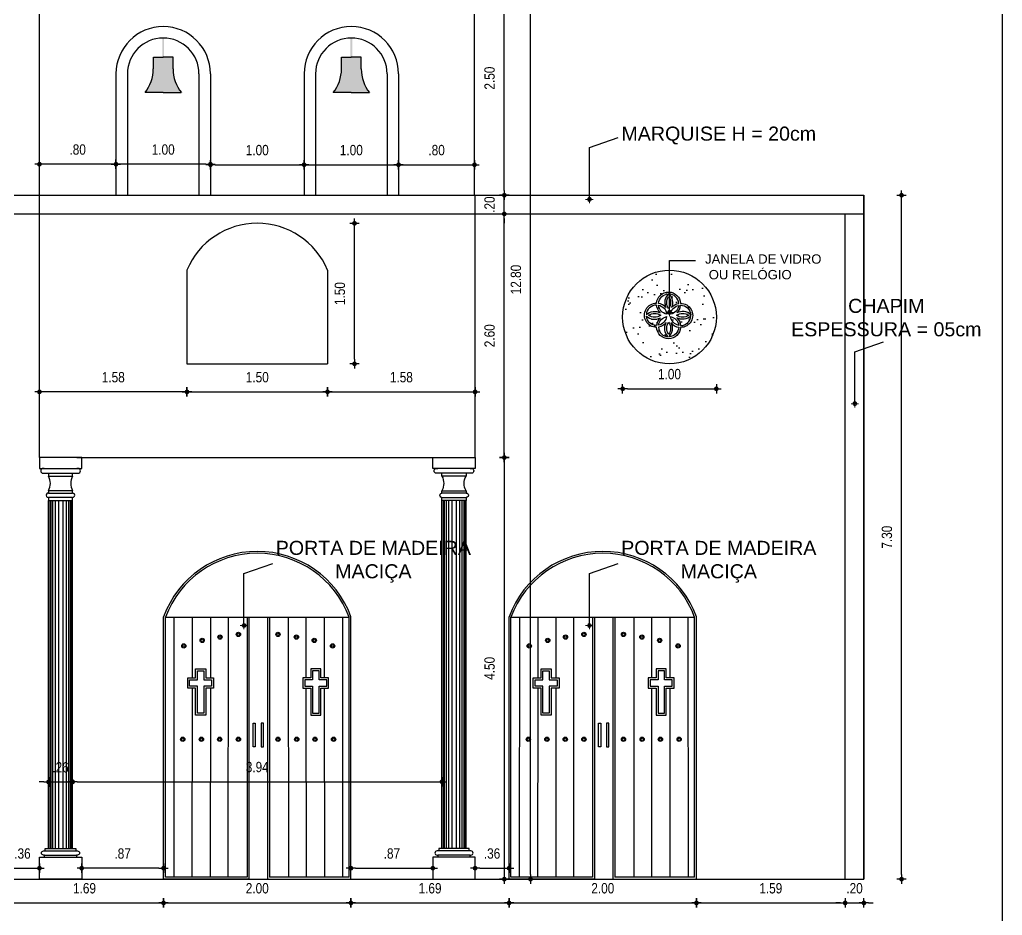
# Model space of a CAD drawing. Header units: millimetres. Extents: x 2739 to 2884, y 2105 to 2167.
# Drawn here: x 2873.49 to 2883.98, y 2152.35 to 2161.91 of the extents above; entities that cross this region are included whole.
import ezdxf

# ---------------------------------------------------------------- set-up
doc = ezdxf.new("R2010")
doc.units = ezdxf.units.MM
for name, color, linetype in [('A-PEN-08', 8, 'Continuous'), ('A-PEN-W', 7, 'Continuous'), ('COTA', 2, 'Continuous'), ('E-Pen-B', 5, 'Continuous'), ('paredes', 4, 'Continuous'), ('PORTAS', 2, 'Continuous'), ('puertas y ventanas', 2, 'Continuous'), ('varios', 1, 'Continuous')]:
    doc.layers.add(name, color=color, linetype=linetype)
doc.layers.add('COTAS', color=53, linetype='Continuous', lineweight=9)
doc.styles.add('CARIMBO_DADOS', font='arial.ttf', dxfattribs={"height": 0.1})
doc.styles.add('F2', font='ARIALN.TTF')
doc.styles.get("Standard").update_dxf_attribs({"font": 'arial.ttf'})
doc.dimstyles.new('ARQUITETURA', dxfattribs={"dimtxt": 0.11, "dimasz": 0.05, "dimexe": 0.1, "dimexo": 0, "dimgap": 0.1, "dimtad": 1, "dimzin": 5, "dimdsep": 46, "dimtxsty": 'F2', "dimblk": 'COTA', "dimcen": 0, "dimse1": 1, "dimse2": 1, "dimadec": 0, "dimazin": 0, "dimtfac": 2, "dimtix": 1, "dimtmove": 2, "dimatfit": 3, "dimldrblk": 'COTA', "dimfxl": 1, "dimtolj": 1, "dimtzin": 5, "dimarcsym": 0})
doc.dimstyles.get("Standard").update_dxf_attribs({"dimtxt": 0.18, "dimasz": 0.18, "dimexe": 0.18, "dimexo": 0.0625, "dimgap": 0.09, "dimtad": 0, "dimtih": 1, "dimtoh": 1, "dimdec": 4, "dimzin": 0, "dimdsep": 46, "dimtxsty": 'Standard', "dimcen": 0.09, "dimadec": 0, "dimazin": 0, "dimtfac": 1, "dimtdec": 4, "dimtofl": 0, "dimtmove": 0, "dimatfit": 3, "dimfxl": 1, "dimtolj": 1, "dimtzin": 0, "dimarcsym": 0})

# ---------------------------------------------------------------- blocks, each defined once
blk = doc.blocks.new('CIRCULOS')
at = {"layer": 'COTAS'}
for p, q in [((-4, 0), (4, 0)), ((0, 4), (0, -4))]:
    blk.add_line(p, q, dxfattribs=at)
for radius in [2, 1]:
    blk.add_circle((0, 0), radius, dxfattribs=at)
blk = doc.blocks.new('COTA')
at = {"layer": 'COTA'}
for p, q in [((-1, 0), (1, 0)), ((0, 1), (0, -1))]:
    blk.add_line(p, q, dxfattribs=at)
at = {"layer": 'COTA', "const_width": 0.5}
blk.add_lwpolyline([(-0.25, 0, 1), (0.25, 0, 1)], format="xyb", close=True, dxfattribs=at)
blk = doc.blocks.new('*D254')
at = {"layer": 'COTAS', "color": 0, "lineweight": -2}
blk.add_line((2873.392, 2152.485), (2874.979, 2152.485), dxfattribs=at)
at = {"layer": 'Defpoints', "color": 0}
for p in [(2873.342, 2152.94), (2875.029, 2152.739), (2875.029, 2152.485)]:
    blk.add_point(p, dxfattribs=at)
at = {"layer": 'COTAS', "color": 0, "lineweight": -2, "xscale": 0.05, "yscale": 0.05, "zscale": 0.05, "rotation": 180}
blk.add_blockref('COTA', (2873.342, 2152.485), dxfattribs=at)
at = {"layer": 'COTAS', "color": 0, "lineweight": -2, "xscale": 0.05, "yscale": 0.05, "zscale": 0.05}
blk.add_blockref('COTA', (2875.029, 2152.485), dxfattribs=at)
at = {"layer": 'COTAS', "color": 0, "insert": (2874.185, 2152.641), "char_height": 0.11, "attachment_point": 5, "style": 'F2'}
blk.add_mtext('\\A1;1.69', dxfattribs=at)
blk = doc.blocks.new('*D255')
at = {"layer": 'COTAS', "color": 0, "lineweight": -2}
blk.add_line((2875.079, 2152.485), (2876.979, 2152.485), dxfattribs=at)
at = {"layer": 'Defpoints', "color": 0}
for p in [(2875.029, 2152.739), (2877.029, 2152.739), (2877.029, 2152.485)]:
    blk.add_point(p, dxfattribs=at)
at = {"layer": 'COTAS', "color": 0, "lineweight": -2, "xscale": 0.05, "yscale": 0.05, "zscale": 0.05, "rotation": 180}
blk.add_blockref('COTA', (2875.029, 2152.485), dxfattribs=at)
at = {"layer": 'COTAS', "color": 0, "lineweight": -2, "xscale": 0.05, "yscale": 0.05, "zscale": 0.05}
blk.add_blockref('COTA', (2877.029, 2152.485), dxfattribs=at)
at = {"layer": 'COTAS', "color": 0, "insert": (2876.029, 2152.641), "char_height": 0.11, "attachment_point": 5, "style": 'F2'}
blk.add_mtext('\\A1;2.00', dxfattribs=at)
blk = doc.blocks.new('*D256')
at = {"layer": 'COTAS', "color": 0, "lineweight": -2}
blk.add_line((2877.079, 2152.485), (2878.667, 2152.485), dxfattribs=at)
at = {"layer": 'Defpoints', "color": 0}
for p in [(2877.029, 2152.739), (2878.717, 2152.739), (2878.717, 2152.485)]:
    blk.add_point(p, dxfattribs=at)
at = {"layer": 'COTAS', "color": 0, "lineweight": -2, "xscale": 0.05, "yscale": 0.05, "zscale": 0.05, "rotation": 180}
blk.add_blockref('COTA', (2877.029, 2152.485), dxfattribs=at)
at = {"layer": 'COTAS', "color": 0, "lineweight": -2, "xscale": 0.05, "yscale": 0.05, "zscale": 0.05}
blk.add_blockref('COTA', (2878.717, 2152.485), dxfattribs=at)
at = {"layer": 'COTAS', "color": 0, "insert": (2877.873, 2152.641), "char_height": 0.11, "attachment_point": 5, "style": 'F2'}
blk.add_mtext('\\A1;1.69', dxfattribs=at)
blk = doc.blocks.new('*D257')
at = {"layer": 'COTAS', "color": 0, "lineweight": -2}
blk.add_line((2878.767, 2152.485), (2880.667, 2152.485), dxfattribs=at)
at = {"layer": 'Defpoints', "color": 0}
for p in [(2878.717, 2152.739), (2880.717, 2152.739), (2880.717, 2152.485)]:
    blk.add_point(p, dxfattribs=at)
at = {"layer": 'COTAS', "color": 0, "lineweight": -2, "xscale": 0.05, "yscale": 0.05, "zscale": 0.05, "rotation": 180}
blk.add_blockref('COTA', (2878.717, 2152.485), dxfattribs=at)
at = {"layer": 'COTAS', "color": 0, "lineweight": -2, "xscale": 0.05, "yscale": 0.05, "zscale": 0.05}
blk.add_blockref('COTA', (2880.717, 2152.485), dxfattribs=at)
at = {"layer": 'COTAS', "color": 0, "insert": (2879.717, 2152.641), "char_height": 0.11, "attachment_point": 5, "style": 'F2'}
blk.add_mtext('\\A1;2.00', dxfattribs=at)
blk = doc.blocks.new('*D258')
at = {"layer": 'COTAS', "color": 0, "lineweight": -2}
blk.add_line((2880.767, 2152.485), (2882.254, 2152.485), dxfattribs=at)
at = {"layer": 'Defpoints', "color": 0}
for p in [(2880.717, 2152.739), (2882.304, 2152.739), (2882.304, 2152.485)]:
    blk.add_point(p, dxfattribs=at)
at = {"layer": 'COTAS', "color": 0, "lineweight": -2, "xscale": 0.05, "yscale": 0.05, "zscale": 0.05, "rotation": 180}
blk.add_blockref('COTA', (2880.717, 2152.485), dxfattribs=at)
at = {"layer": 'COTAS', "color": 0, "lineweight": -2, "xscale": 0.05, "yscale": 0.05, "zscale": 0.05}
blk.add_blockref('COTA', (2882.304, 2152.485), dxfattribs=at)
at = {"layer": 'COTAS', "color": 0, "insert": (2881.51, 2152.641), "char_height": 0.11, "attachment_point": 5, "style": 'F2'}
blk.add_mtext('\\A1;1.59', dxfattribs=at)
blk = doc.blocks.new('*D259')
at = {"layer": 'COTAS', "color": 0, "lineweight": -2}
for p, q in [((2882.254, 2152.485), (2882.204, 2152.485)), ((2882.304, 2152.485), (2882.504, 2152.485)), ((2882.554, 2152.485), (2882.604, 2152.485))]:
    blk.add_line(p, q, dxfattribs=at)
at = {"layer": 'Defpoints', "color": 0}
for p in [(2882.304, 2152.739), (2882.504, 2152.739), (2882.504, 2152.485)]:
    blk.add_point(p, dxfattribs=at)
at = {"layer": 'COTAS', "color": 0, "lineweight": -2, "xscale": 0.05, "yscale": 0.05, "zscale": 0.05}
blk.add_blockref('COTA', (2882.304, 2152.485), dxfattribs=at)
at = {"layer": 'COTAS', "color": 0, "lineweight": -2, "xscale": 0.05, "yscale": 0.05, "zscale": 0.05, "rotation": 180}
blk.add_blockref('COTA', (2882.504, 2152.485), dxfattribs=at)
at = {"layer": 'COTAS', "color": 0, "insert": (2882.404, 2152.641), "char_height": 0.11, "attachment_point": 5, "style": 'F2'}
blk.add_mtext('\\A1;.20', dxfattribs=at)
blk = doc.blocks.new('*D260')
at = {"layer": 'COTAS', "color": 0, "lineweight": -2}
blk.add_line((2879.979, 2157.973), (2880.879, 2157.973), dxfattribs=at)
at = {"layer": 'Defpoints', "color": 0}
for p in [(2879.929, 2158.739), (2880.929, 2158.739), (2880.929, 2157.973)]:
    blk.add_point(p, dxfattribs=at)
at = {"layer": 'COTAS', "color": 0, "lineweight": -2, "xscale": 0.05, "yscale": 0.05, "zscale": 0.05, "rotation": 180}
blk.add_blockref('COTA', (2879.929, 2157.973), dxfattribs=at)
at = {"layer": 'COTAS', "color": 0, "lineweight": -2, "xscale": 0.05, "yscale": 0.05, "zscale": 0.05}
blk.add_blockref('COTA', (2880.929, 2157.973), dxfattribs=at)
at = {"layer": 'COTAS', "color": 0, "insert": (2880.429, 2158.129), "char_height": 0.11, "attachment_point": 5, "style": 'F2'}
blk.add_mtext('\\A1;1.00', dxfattribs=at)
blk = doc.blocks.new('*D266')
at = {"layer": 'COTAS', "color": 0, "lineweight": -2}
blk.add_line((2874.108, 2153.779), (2877.95, 2153.779), dxfattribs=at)
at = {"layer": 'Defpoints', "color": 0}
for p in [(2878, 2153.779), (2874.058, 2153.495), (2878, 2153.495)]:
    blk.add_point(p, dxfattribs=at)
at = {"layer": 'COTAS', "color": 0, "lineweight": -2, "xscale": 0.05, "yscale": 0.05, "zscale": 0.05, "rotation": 180}
blk.add_blockref('COTA', (2874.058, 2153.779), dxfattribs=at)
at = {"layer": 'COTAS', "color": 0, "lineweight": -2, "xscale": 0.05, "yscale": 0.05, "zscale": 0.05}
blk.add_blockref('COTA', (2878, 2153.779), dxfattribs=at)
at = {"layer": 'COTAS', "color": 0, "insert": (2876.029, 2153.935), "char_height": 0.11, "attachment_point": 5, "style": 'F2'}
blk.add_mtext('\\A1;3.94', dxfattribs=at)
blk = doc.blocks.new('*D269')
at = {"layer": 'COTAS', "color": 0, "lineweight": -2}
for p, q in [((2873.751, 2153.776), (2873.701, 2153.776)), ((2873.801, 2153.776), (2874.058, 2153.776)), ((2874.108, 2153.776), (2874.158, 2153.776))]:
    blk.add_line(p, q, dxfattribs=at)
at = {"layer": 'Defpoints', "color": 0}
for p in [(2873.801, 2155.992), (2874.058, 2155.992), (2874.058, 2153.776)]:
    blk.add_point(p, dxfattribs=at)
at = {"layer": 'COTAS', "color": 0, "lineweight": -2, "xscale": 0.05, "yscale": 0.05, "zscale": 0.05}
blk.add_blockref('COTA', (2873.801, 2153.776), dxfattribs=at)
at = {"layer": 'COTAS', "color": 0, "lineweight": -2, "xscale": 0.05, "yscale": 0.05, "zscale": 0.05, "rotation": 180}
blk.add_blockref('COTA', (2874.058, 2153.776), dxfattribs=at)
at = {"layer": 'COTAS', "color": 0, "insert": (2873.929, 2153.932), "char_height": 0.11, "attachment_point": 5, "style": 'F2'}
blk.add_mtext('\\A1;.26', dxfattribs=at)
blk = doc.blocks.new('*D270')
at = {"layer": 'COTAS', "color": 0, "lineweight": -2}
blk.add_line((2873.392, 2152.856), (2873.654, 2152.856), dxfattribs=at)
at = {"layer": 'Defpoints', "color": 0}
for p in [(2873.342, 2152.867), (2873.704, 2152.867), (2873.704, 2152.856)]:
    blk.add_point(p, dxfattribs=at)
at = {"layer": 'COTAS', "color": 0, "lineweight": -2, "xscale": 0.05, "yscale": 0.05, "zscale": 0.05, "rotation": 180}
blk.add_blockref('COTA', (2873.342, 2152.856), dxfattribs=at)
at = {"layer": 'COTAS', "color": 0, "lineweight": -2, "xscale": 0.05, "yscale": 0.05, "zscale": 0.05}
blk.add_blockref('COTA', (2873.704, 2152.856), dxfattribs=at)
at = {"layer": 'COTAS', "color": 0, "insert": (2873.523, 2153.012), "char_height": 0.11, "attachment_point": 5, "style": 'F2'}
blk.add_mtext('\\A1;.36', dxfattribs=at)
blk = doc.blocks.new('*D271')
at = {"layer": 'COTAS', "color": 0, "lineweight": -2}
blk.add_line((2878.404, 2152.856), (2878.667, 2152.856), dxfattribs=at)
at = {"layer": 'Defpoints', "color": 0}
for p in [(2878.354, 2152.856), (2878.717, 2152.856), (2878.717, 2152.856)]:
    blk.add_point(p, dxfattribs=at)
at = {"layer": 'COTAS', "color": 0, "lineweight": -2, "xscale": 0.05, "yscale": 0.05, "zscale": 0.05, "rotation": 180}
blk.add_blockref('COTA', (2878.354, 2152.856), dxfattribs=at)
at = {"layer": 'COTAS', "color": 0, "lineweight": -2, "xscale": 0.05, "yscale": 0.05, "zscale": 0.05}
blk.add_blockref('COTA', (2878.717, 2152.856), dxfattribs=at)
at = {"layer": 'COTAS', "color": 0, "insert": (2878.535, 2153.012), "char_height": 0.11, "attachment_point": 5, "style": 'F2'}
blk.add_mtext('\\A1;.36', dxfattribs=at)
blk = doc.blocks.new('*D272')
at = {"layer": 'COTAS', "color": 0, "lineweight": -2}
blk.add_line((2877.079, 2152.856), (2877.853, 2152.856), dxfattribs=at)
at = {"layer": 'Defpoints', "color": 0}
for p in [(2877.029, 2152.934), (2877.903, 2152.934), (2877.903, 2152.856)]:
    blk.add_point(p, dxfattribs=at)
at = {"layer": 'COTAS', "color": 0, "lineweight": -2, "xscale": 0.05, "yscale": 0.05, "zscale": 0.05, "rotation": 180}
blk.add_blockref('COTA', (2877.029, 2152.856), dxfattribs=at)
at = {"layer": 'COTAS', "color": 0, "lineweight": -2, "xscale": 0.05, "yscale": 0.05, "zscale": 0.05}
blk.add_blockref('COTA', (2877.903, 2152.856), dxfattribs=at)
at = {"layer": 'COTAS', "color": 0, "insert": (2877.466, 2153.012), "char_height": 0.11, "attachment_point": 5, "style": 'F2'}
blk.add_mtext('\\A1;.87', dxfattribs=at)
blk = doc.blocks.new('*D273')
at = {"layer": 'COTAS', "color": 0, "lineweight": -2}
blk.add_line((2874.979, 2152.856), (2874.205, 2152.856), dxfattribs=at)
at = {"layer": 'Defpoints', "color": 0}
for p in [(2874.155, 2152.856), (2874.155, 2152.856), (2875.029, 2152.856)]:
    blk.add_point(p, dxfattribs=at)
at = {"layer": 'COTAS', "color": 0, "lineweight": -2, "xscale": 0.05, "yscale": 0.05, "zscale": 0.05, "rotation": 180}
blk.add_blockref('COTA', (2874.155, 2152.856), dxfattribs=at)
at = {"layer": 'COTAS', "color": 0, "lineweight": -2, "xscale": 0.05, "yscale": 0.05, "zscale": 0.05}
blk.add_blockref('COTA', (2875.029, 2152.856), dxfattribs=at)
at = {"layer": 'COTAS', "color": 0, "insert": (2874.592, 2153.012), "char_height": 0.11, "attachment_point": 5, "style": 'F2'}
blk.add_mtext('\\A1;.87', dxfattribs=at)
blk = doc.blocks.new('*D281')
at = {"layer": 'COTAS', "color": 0, "lineweight": -2}
blk.add_line((2875.579, 2160.364), (2876.479, 2160.364), dxfattribs=at)
at = {"layer": 'Defpoints', "color": 0}
for p in [(2876.529, 2160.364), (2875.529, 2160.039), (2876.529, 2160.039)]:
    blk.add_point(p, dxfattribs=at)
at = {"layer": 'COTAS', "color": 0, "lineweight": -2, "xscale": 0.05, "yscale": 0.05, "zscale": 0.05, "rotation": 180}
blk.add_blockref('COTA', (2875.529, 2160.364), dxfattribs=at)
at = {"layer": 'COTAS', "color": 0, "lineweight": -2, "xscale": 0.05, "yscale": 0.05, "zscale": 0.05}
blk.add_blockref('COTA', (2876.529, 2160.364), dxfattribs=at)
at = {"layer": 'COTAS', "color": 0, "insert": (2876.029, 2160.52), "char_height": 0.11, "attachment_point": 5, "style": 'F2'}
blk.add_mtext('\\A1;1.00', dxfattribs=at)
blk = doc.blocks.new('*D282')
at = {"layer": 'COTAS', "color": 0, "lineweight": -2}
blk.add_line((2876.579, 2160.364), (2877.487, 2160.364), dxfattribs=at)
at = {"layer": 'Defpoints', "color": 0}
for p in [(2876.529, 2160.364), (2877.537, 2160.364), (2877.537, 2160.364)]:
    blk.add_point(p, dxfattribs=at)
at = {"layer": 'COTAS', "color": 0, "lineweight": -2, "xscale": 0.05, "yscale": 0.05, "zscale": 0.05, "rotation": 180}
blk.add_blockref('COTA', (2876.529, 2160.364), dxfattribs=at)
at = {"layer": 'COTAS', "color": 0, "lineweight": -2, "xscale": 0.05, "yscale": 0.05, "zscale": 0.05}
blk.add_blockref('COTA', (2877.537, 2160.364), dxfattribs=at)
at = {"layer": 'COTAS', "color": 0, "insert": (2877.033, 2160.52), "char_height": 0.11, "attachment_point": 5, "style": 'F2'}
blk.add_mtext('\\A1;1.00', dxfattribs=at)
blk = doc.blocks.new('*D283')
at = {"layer": 'COTAS', "color": 0, "lineweight": -2}
blk.add_line((2875.479, 2160.37), (2874.571, 2160.37), dxfattribs=at)
at = {"layer": 'Defpoints', "color": 0}
for p in [(2874.521, 2160.37), (2874.521, 2160.364), (2875.529, 2160.364)]:
    blk.add_point(p, dxfattribs=at)
at = {"layer": 'COTAS', "color": 0, "lineweight": -2, "xscale": 0.05, "yscale": 0.05, "zscale": 0.05, "rotation": 180}
blk.add_blockref('COTA', (2874.521, 2160.37), dxfattribs=at)
at = {"layer": 'COTAS', "color": 0, "lineweight": -2, "xscale": 0.05, "yscale": 0.05, "zscale": 0.05}
blk.add_blockref('COTA', (2875.529, 2160.37), dxfattribs=at)
at = {"layer": 'COTAS', "color": 0, "insert": (2875.025, 2160.526), "char_height": 0.11, "attachment_point": 5, "style": 'F2'}
blk.add_mtext('\\A1;1.00', dxfattribs=at)
blk = doc.blocks.new('*D284')
at = {"layer": 'COTAS', "color": 0, "lineweight": -2}
blk.add_line((2874.471, 2160.37), (2873.754, 2160.37), dxfattribs=at)
at = {"layer": 'Defpoints', "color": 0}
for p in [(2873.704, 2160.37), (2873.704, 2160.37), (2874.521, 2160.364)]:
    blk.add_point(p, dxfattribs=at)
at = {"layer": 'COTAS', "color": 0, "lineweight": -2, "xscale": 0.05, "yscale": 0.05, "zscale": 0.05, "rotation": 180}
blk.add_blockref('COTA', (2873.704, 2160.37), dxfattribs=at)
at = {"layer": 'COTAS', "color": 0, "lineweight": -2, "xscale": 0.05, "yscale": 0.05, "zscale": 0.05}
blk.add_blockref('COTA', (2874.521, 2160.37), dxfattribs=at)
at = {"layer": 'COTAS', "color": 0, "insert": (2874.112, 2160.526), "char_height": 0.11, "attachment_point": 5, "style": 'F2'}
blk.add_mtext('\\A1;.80', dxfattribs=at)
blk = doc.blocks.new('*D285')
at = {"layer": 'COTAS', "color": 0, "lineweight": -2}
blk.add_line((2877.587, 2160.364), (2878.298, 2160.364), dxfattribs=at)
at = {"layer": 'Defpoints', "color": 0}
for p in [(2877.537, 2160.364), (2878.348, 2160.364), (2878.348, 2160.364)]:
    blk.add_point(p, dxfattribs=at)
at = {"layer": 'COTAS', "color": 0, "lineweight": -2, "xscale": 0.05, "yscale": 0.05, "zscale": 0.05, "rotation": 180}
blk.add_blockref('COTA', (2877.537, 2160.364), dxfattribs=at)
at = {"layer": 'COTAS', "color": 0, "lineweight": -2, "xscale": 0.05, "yscale": 0.05, "zscale": 0.05}
blk.add_blockref('COTA', (2878.348, 2160.364), dxfattribs=at)
at = {"layer": 'COTAS', "color": 0, "insert": (2877.943, 2160.52), "char_height": 0.11, "attachment_point": 5, "style": 'F2'}
blk.add_mtext('\\A1;.80', dxfattribs=at)
blk = doc.blocks.new('*D286')
at = {"layer": 'COTAS', "color": 0, "lineweight": -2}
blk.add_line((2875.329, 2157.94), (2876.729, 2157.94), dxfattribs=at)
at = {"layer": 'Defpoints', "color": 0}
for p in [(2875.279, 2158.239), (2876.779, 2158.239), (2876.779, 2157.94)]:
    blk.add_point(p, dxfattribs=at)
at = {"layer": 'COTAS', "color": 0, "lineweight": -2, "xscale": 0.05, "yscale": 0.05, "zscale": 0.05, "rotation": 180}
blk.add_blockref('COTA', (2875.279, 2157.94), dxfattribs=at)
at = {"layer": 'COTAS', "color": 0, "lineweight": -2, "xscale": 0.05, "yscale": 0.05, "zscale": 0.05}
blk.add_blockref('COTA', (2876.779, 2157.94), dxfattribs=at)
at = {"layer": 'COTAS', "color": 0, "insert": (2876.029, 2158.096), "char_height": 0.11, "attachment_point": 5, "style": 'F2'}
blk.add_mtext('\\A1;1.50', dxfattribs=at)
blk = doc.blocks.new('*D287')
at = {"layer": 'COTAS', "color": 0, "lineweight": -2}
blk.add_line((2876.829, 2157.94), (2878.304, 2157.94), dxfattribs=at)
at = {"layer": 'Defpoints', "color": 0}
for p in [(2876.779, 2158.239), (2878.354, 2157.94), (2878.354, 2157.94)]:
    blk.add_point(p, dxfattribs=at)
at = {"layer": 'COTAS', "color": 0, "lineweight": -2, "xscale": 0.05, "yscale": 0.05, "zscale": 0.05, "rotation": 180}
blk.add_blockref('COTA', (2876.779, 2157.94), dxfattribs=at)
at = {"layer": 'COTAS', "color": 0, "lineweight": -2, "xscale": 0.05, "yscale": 0.05, "zscale": 0.05}
blk.add_blockref('COTA', (2878.354, 2157.94), dxfattribs=at)
at = {"layer": 'COTAS', "color": 0, "insert": (2877.567, 2158.096), "char_height": 0.11, "attachment_point": 5, "style": 'F2'}
blk.add_mtext('\\A1;1.58', dxfattribs=at)
blk = doc.blocks.new('*D288')
at = {"layer": 'COTAS', "color": 0, "lineweight": -2}
blk.add_line((2875.229, 2157.94), (2873.754, 2157.94), dxfattribs=at)
at = {"layer": 'Defpoints', "color": 0}
for p in [(2873.704, 2157.94), (2873.704, 2157.94), (2875.279, 2157.94)]:
    blk.add_point(p, dxfattribs=at)
at = {"layer": 'COTAS', "color": 0, "lineweight": -2, "xscale": 0.05, "yscale": 0.05, "zscale": 0.05, "rotation": 180}
blk.add_blockref('COTA', (2873.704, 2157.94), dxfattribs=at)
at = {"layer": 'COTAS', "color": 0, "lineweight": -2, "xscale": 0.05, "yscale": 0.05, "zscale": 0.05}
blk.add_blockref('COTA', (2875.279, 2157.94), dxfattribs=at)
at = {"layer": 'COTAS', "color": 0, "insert": (2874.492, 2158.096), "char_height": 0.11, "attachment_point": 5, "style": 'F2'}
blk.add_mtext('\\A1;1.58', dxfattribs=at)
blk = doc.blocks.new('*D289')
at = {"layer": 'COTAS', "color": 0, "lineweight": -2}
blk.add_line((2882.906, 2152.789), (2882.906, 2159.989), dxfattribs=at)
at = {"layer": 'Defpoints', "color": 0}
for p in [(2882.504, 2160.039), (2882.906, 2160.039), (2882.504, 2152.739)]:
    blk.add_point(p, dxfattribs=at)
at = {"layer": 'COTAS', "color": 0, "lineweight": -2, "xscale": 0.05, "yscale": 0.05, "zscale": 0.05}
for p, rotation in [((2882.906, 2160.039), 90), ((2882.906, 2152.739), 270)]:
    blk.add_blockref('COTA', p, dxfattribs=dict(at, rotation=rotation))
at = {"layer": 'COTAS', "color": 0, "insert": (2882.75, 2156.389), "char_height": 0.11, "attachment_point": 5, "rotation": 90, "style": 'F2'}
blk.add_mtext('\\A1;7.30', dxfattribs=at)
blk = doc.blocks.new('*D291')
at = {"layer": 'COTAS', "color": 0, "lineweight": -2}
blk.add_line((2878.666, 2160.089), (2878.666, 2162.489), dxfattribs=at)
at = {"layer": 'Defpoints', "color": 0}
for p in [(2878.348, 2162.539), (2878.666, 2162.539), (2878.348, 2160.039)]:
    blk.add_point(p, dxfattribs=at)
at = {"layer": 'COTAS', "color": 0, "lineweight": -2, "xscale": 0.05, "yscale": 0.05, "zscale": 0.05}
for p, rotation in [((2878.666, 2162.539), 90), ((2878.666, 2160.039), 270)]:
    blk.add_blockref('COTA', p, dxfattribs=dict(at, rotation=rotation))
at = {"layer": 'COTAS', "color": 0, "insert": (2878.509, 2161.289), "char_height": 0.11, "attachment_point": 5, "rotation": 90, "style": 'F2'}
blk.add_mtext('\\A1;2.50', dxfattribs=at)
blk = doc.blocks.new('*D295')
at = {"layer": 'COTAS', "color": 0, "lineweight": -2}
blk.add_line((2878.666, 2157.289), (2878.666, 2159.789), dxfattribs=at)
at = {"layer": 'Defpoints', "color": 0}
for p in [(2878.345, 2159.839), (2878.666, 2159.839), (2878.345, 2157.239)]:
    blk.add_point(p, dxfattribs=at)
at = {"layer": 'COTAS', "color": 0, "lineweight": -2, "xscale": 0.05, "yscale": 0.05, "zscale": 0.05}
for p, rotation in [((2878.666, 2159.839), 90), ((2878.666, 2157.239), 270)]:
    blk.add_blockref('COTA', p, dxfattribs=dict(at, rotation=rotation))
at = {"layer": 'COTAS', "color": 0, "insert": (2878.509, 2158.539), "char_height": 0.11, "attachment_point": 5, "rotation": 90, "style": 'F2'}
blk.add_mtext('\\A1;2.60', dxfattribs=at)
blk = doc.blocks.new('*D296')
at = {"layer": 'COTAS', "color": 0, "lineweight": -2}
for p, q in [((2878.666, 2160.089), (2878.666, 2160.139)), ((2878.666, 2159.839), (2878.666, 2160.039)), ((2878.666, 2159.789), (2878.666, 2159.739))]:
    blk.add_line(p, q, dxfattribs=at)
at = {"layer": 'Defpoints', "color": 0}
for p in [(2878.656, 2160.039), (2878.666, 2160.039), (2878.345, 2159.839)]:
    blk.add_point(p, dxfattribs=at)
at = {"layer": 'COTAS', "color": 0, "lineweight": -2, "xscale": 0.05, "yscale": 0.05, "zscale": 0.05}
for p, rotation in [((2878.666, 2160.039), 270), ((2878.666, 2159.839), 90)]:
    blk.add_blockref('COTA', p, dxfattribs=dict(at, rotation=rotation))
at = {"layer": 'COTAS', "color": 0, "insert": (2878.509, 2159.939), "char_height": 0.11, "attachment_point": 5, "rotation": 90, "style": 'F2'}
blk.add_mtext('\\A1;.20', dxfattribs=at)
blk = doc.blocks.new('*D411')
at = {"layer": 'COTAS', "color": 0, "lineweight": -2}
blk.add_line((2878.946, 2152.789), (2878.946, 2165.489), dxfattribs=at)
at = {"layer": 'Defpoints', "color": 0}
for p in [(2876.28, 2165.539), (2878.946, 2165.539), (2877.366, 2152.739)]:
    blk.add_point(p, dxfattribs=at)
at = {"layer": 'COTAS', "color": 0, "lineweight": -2, "xscale": 0.05, "yscale": 0.05, "zscale": 0.05}
for p, rotation in [((2878.946, 2165.539), 90), ((2878.946, 2152.739), 270)]:
    blk.add_blockref('COTA', p, dxfattribs=dict(at, rotation=rotation))
at = {"layer": 'COTAS', "color": 0, "insert": (2878.79, 2159.139), "char_height": 0.11, "attachment_point": 5, "rotation": 90, "style": 'F2'}
blk.add_mtext('\\A1;12.80', dxfattribs=at)
blk = doc.blocks.new('*D412')
at = {"layer": 'COTAS', "color": 0, "lineweight": -2}
blk.add_line((2877.067, 2158.289), (2877.067, 2159.689), dxfattribs=at)
at = {"layer": 'Defpoints', "color": 0}
for p in [(2876.029, 2159.739), (2877.067, 2159.739), (2876.029, 2158.239)]:
    blk.add_point(p, dxfattribs=at)
at = {"layer": 'COTAS', "color": 0, "lineweight": -2, "xscale": 0.05, "yscale": 0.05, "zscale": 0.05}
for p, rotation in [((2877.067, 2159.739), 90), ((2877.067, 2158.239), 270)]:
    blk.add_blockref('COTA', p, dxfattribs=dict(at, rotation=rotation))
at = {"layer": 'COTAS', "color": 0, "insert": (2876.911, 2158.989), "char_height": 0.11, "attachment_point": 5, "rotation": 90, "style": 'F2'}
blk.add_mtext('\\A1;1.50', dxfattribs=at)
blk = doc.blocks.new('*D413')
at = {"layer": 'COTAS', "color": 0, "lineweight": -2}
blk.add_line((2878.666, 2157.189), (2878.666, 2152.789), dxfattribs=at)
at = {"layer": 'Defpoints', "color": 0}
for p in [(2878.666, 2157.239), (2878.666, 2152.739), (2878.666, 2152.739)]:
    blk.add_point(p, dxfattribs=at)
at = {"layer": 'COTAS', "color": 0, "lineweight": -2, "xscale": 0.05, "yscale": 0.05, "zscale": 0.05}
for p, rotation in [((2878.666, 2157.239), 90), ((2878.666, 2152.739), 270)]:
    blk.add_blockref('COTA', p, dxfattribs=dict(at, rotation=rotation))
at = {"layer": 'COTAS', "color": 0, "insert": (2878.509, 2154.989), "char_height": 0.11, "attachment_point": 5, "rotation": 90, "style": 'F2'}
blk.add_mtext('\\A1;4.50', dxfattribs=at)

msp = doc.modelspace()

# ---------------------------------------------------------------- hatches: boundary and pattern name
at = {"layer": 'A-PEN-W'}
h = msp.add_hatch(dxfattribs=at)
h.set_pattern_fill('AR-SAND', color=256, scale=0.005, style=0)
h.set_pattern_definition([(37.5, (145.29141, 55.16952), (-0.008000156, 0.244706619), [0, -0.19304, 0, -0.2159, 0, -0.206375]), (7.5, (145.2914, 55.16952), (0.224761642, 0.35841255), [0, -0.10414, 0, -0.17399, 0, -0.066675]), (327.5, (145.1352, 55.16952), (0.395496185, 0.000718592), [0, -0.0635, 0, -0.2286, 0, -0.29845]), (317.5, (145.1352, 55.16952), (0.381778226, 0.11146466), [0, -0.03175, 0, -0.14986, 0, -0.17145])])
h.paths.add_polyline_path([(2879.929, 2158.739, 1), (2880.929, 2158.739, 1)])
at = {"layer": 'COTAS'}
for points in [[(2875.035, 2161.717, 0.01308), (2875.015, 2161.717), (2875.015, 2161.513), (2875.025, 2161.513), (2875.035, 2161.513)], [(2877.043, 2161.717, 0.01308), (2877.023, 2161.717), (2877.023, 2161.513), (2877.033, 2161.513), (2877.043, 2161.513)]]:
    msp.add_hatch(color=0, dxfattribs=at).paths.add_polyline_path(points)
at = {"layer": 'E-Pen-B'}
for points in [[(2875.13, 2161.513), (2875.025, 2161.513), (2874.92, 2161.513), (2874.92, 2161.387, -0.169074), (2874.832, 2161.134), (2875.025, 2161.134), (2875.218, 2161.134, -0.169074), (2875.13, 2161.387)], [(2877.138, 2161.513), (2877.033, 2161.513), (2876.928, 2161.513), (2876.928, 2161.387, -0.169074), (2876.84, 2161.134), (2877.033, 2161.134), (2877.226, 2161.134, -0.169074), (2877.138, 2161.387)]]:
    msp.add_hatch(color=0, dxfattribs=at).paths.add_polyline_path(points)

# ---------------------------------------------------------------- linework, layer by layer
msp.add_lwpolyline([(2868.232, 2144.845), (2883.982, 2144.845), (2883.982, 2167.12), (2868.232, 2167.12)], close=True)
at = {"layer": 'COTAS'}
msp.add_line((2876.529, 2160.039), (2876.529, 2160.689), dxfattribs=at)
at = {"layer": 'E-Pen-B'}
for p, q in [((2873.704, 2160.039), (2873.704, 2162.539)), ((2878.348, 2160.039), (2878.348, 2162.539)), ((2874.92, 2161.387), (2874.92, 2161.513)), ((2876.928, 2161.387), (2876.928, 2161.513)), ((2874.521, 2161.335), (2874.521, 2160.039)), ((2874.643, 2161.335), (2874.643, 2160.039)), ((2875.407, 2161.335), (2875.407, 2160.039)), ((2875.529, 2161.335), (2875.529, 2160.039)), ((2876.529, 2161.335), (2876.529, 2160.039)), ((2876.651, 2161.335), (2876.651, 2160.039)), ((2877.416, 2161.335), (2877.416, 2160.039)), ((2877.537, 2161.335), (2877.537, 2160.039)), ((2873.704, 2157.239), (2873.704, 2160.039)), ((2873.704, 2160.039), (2878.354, 2160.039)), ((2878.354, 2157.239), (2878.354, 2160.039)), ((2873.704, 2159.839), (2878.354, 2159.839)), ((2875.279, 2159.239), (2875.279, 2158.239)), ((2876.779, 2159.239), (2876.779, 2158.239)), ((2875.279, 2158.239), (2876.779, 2158.239)), ((2874.104, 2157.239), (2877.954, 2157.239)), ((2875.029, 2155.252), (2875.029, 2155.539)), ((2875.049, 2152.759), (2875.049, 2155.536)), ((2875.049, 2155.536), (2877.009, 2155.536)), ((2875.92, 2155.536), (2875.92, 2152.759)), ((2875.94, 2155.536), (2875.94, 2152.739)), ((2876.138, 2155.536), (2876.138, 2152.739)), ((2876.158, 2155.536), (2876.158, 2152.759)), ((2877.009, 2152.759), (2877.009, 2155.536)), ((2877.029, 2152.739), (2877.029, 2155.539)), ((2875.029, 2152.739), (2875.029, 2155.252)), ((2875.94, 2152.739), (2875.029, 2152.739)), ((2875.92, 2152.759), (2875.049, 2152.759)), ((2877.009, 2152.759), (2876.158, 2152.759))]:
    msp.add_line(p, q, dxfattribs=at)
at = {"layer": 'E-Pen-B', "color": 0}
for p, q in [((2874.92, 2161.513), (2875.025, 2161.513)), ((2875.13, 2161.513), (2875.025, 2161.513)), ((2875.13, 2161.387), (2875.13, 2161.513)), ((2876.928, 2161.513), (2877.033, 2161.513)), ((2877.138, 2161.513), (2877.033, 2161.513)), ((2877.138, 2161.387), (2877.138, 2161.513)), ((2875.025, 2161.134), (2874.832, 2161.134)), ((2875.025, 2161.134), (2875.218, 2161.134)), ((2877.033, 2161.134), (2876.84, 2161.134)), ((2877.033, 2161.134), (2877.226, 2161.134))]:
    msp.add_line(p, q, dxfattribs=at)
at = {"layer": 'E-Pen-B'}
for points in [[(2875.14, 2155.536), (2875.138, 2152.759)], [(2875.335, 2155.536), (2875.335, 2154.887)], [(2875.53, 2155.536), (2875.529, 2154.887)], [(2875.718, 2155.536), (2875.716, 2152.759)], [(2876.36, 2155.536), (2876.362, 2152.759)], [(2876.548, 2155.536), (2876.549, 2154.887)], [(2876.743, 2155.536), (2876.743, 2154.887)], [(2876.938, 2155.536), (2876.94, 2152.759)], [(2875.335, 2154.779), (2875.332, 2152.759)], [(2875.529, 2154.779), (2875.527, 2152.759)], [(2876.549, 2154.779), (2876.551, 2152.759)], [(2876.743, 2154.779), (2876.746, 2152.759)]]:
    msp.add_lwpolyline(points, dxfattribs=at)
for points in [[(2875.287, 2154.887), (2875.37, 2154.887), (2875.37, 2154.983), (2875.479, 2154.983), (2875.479, 2154.887), (2875.562, 2154.887), (2875.562, 2154.779), (2875.479, 2154.779), (2875.479, 2154.491), (2875.37, 2154.491), (2875.37, 2154.779), (2875.287, 2154.779)], [(2875.307, 2154.867), (2875.39, 2154.867), (2875.39, 2154.963), (2875.459, 2154.963), (2875.459, 2154.867), (2875.542, 2154.867), (2875.542, 2154.799), (2875.459, 2154.799), (2875.459, 2154.511), (2875.39, 2154.511), (2875.39, 2154.799), (2875.307, 2154.799)], [(2876.791, 2154.887), (2876.708, 2154.887), (2876.708, 2154.983), (2876.6, 2154.983), (2876.6, 2154.887), (2876.516, 2154.887), (2876.516, 2154.779), (2876.6, 2154.779), (2876.6, 2154.491), (2876.708, 2154.491), (2876.708, 2154.779), (2876.791, 2154.779)], [(2876.771, 2154.867), (2876.688, 2154.867), (2876.688, 2154.963), (2876.62, 2154.963), (2876.62, 2154.867), (2876.536, 2154.867), (2876.536, 2154.799), (2876.62, 2154.799), (2876.62, 2154.511), (2876.688, 2154.511), (2876.688, 2154.799), (2876.771, 2154.799)], [(2875.984, 2154.405), (2876.008, 2154.405), (2876.008, 2154.152), (2875.984, 2154.152)], [(2876.094, 2154.405), (2876.07, 2154.405), (2876.07, 2154.152), (2876.094, 2154.152)]]:
    msp.add_lwpolyline(points, close=True, dxfattribs=at)
for centre, radius in [((2875.828, 2155.351), 0.0228), ((2875.828, 2155.351), 0.0131), ((2876.25, 2155.351), 0.0228), ((2876.25, 2155.351), 0.0131), ((2875.245, 2155.228), 0.0228), ((2875.441, 2155.287), 0.0228), ((2875.441, 2155.287), 0.0131), ((2875.631, 2155.323), 0.0228), ((2875.631, 2155.323), 0.0131), ((2876.447, 2155.323), 0.0228), ((2876.447, 2155.323), 0.0131), ((2876.637, 2155.287), 0.0228), ((2876.637, 2155.287), 0.0131), ((2876.833, 2155.228), 0.0228), ((2875.245, 2155.228), 0.0131), ((2876.833, 2155.228), 0.0131), ((2875.234, 2154.232), 0.0228), ((2875.234, 2154.232), 0.0131), ((2875.433, 2154.232), 0.0228), ((2875.433, 2154.232), 0.0131), ((2875.628, 2154.232), 0.0228), ((2875.628, 2154.232), 0.0131), ((2875.828, 2154.232), 0.0228), ((2875.828, 2154.232), 0.0131), ((2876.25, 2154.232), 0.0228), ((2876.25, 2154.232), 0.0131), ((2876.45, 2154.232), 0.0228), ((2876.45, 2154.232), 0.0131), ((2876.645, 2154.232), 0.0228), ((2876.645, 2154.232), 0.0131), ((2876.844, 2154.232), 0.0228), ((2876.844, 2154.232), 0.0131)]:
    msp.add_circle(centre, radius, dxfattribs=at)
for centre, radius, start, end in [((2875.025, 2161.335), 0.504, 0, 180), ((2877.033, 2161.335), 0.504, 0, 180), ((2875.025, 2161.335), 0.382, 0, 180), ((2877.033, 2161.335), 0.382, 0, 180), ((2876.029, 2158.927), 0.813, 22.6199, 157.3801), ((2876.029, 2155.171), 1.066, 20.2256, 159.7744), ((2876.029, 2155.171), 1.046, 20.4201, 159.5799)]:
    msp.add_arc(centre, radius, start, end, dxfattribs=at)
at = {"layer": 'E-Pen-B', "color": 0}
for centre, start, end in [((2874.512, 2161.387), 321.6141, 0.1125), ((2875.538, 2161.387), 179.8875, 218.3859), ((2876.521, 2161.387), 321.6141, 0.1125), ((2877.546, 2161.387), 179.8875, 218.3859)]:
    msp.add_arc(centre, 0.407, start, end, dxfattribs=at)
at = {"layer": 'paredes'}
for p, q in [((2873.704, 2157.239), (2873.704, 2157.123)), ((2873.929, 2157.239), (2873.704, 2157.239)), ((2874.155, 2157.239), (2873.929, 2157.239)), ((2874.155, 2157.123), (2874.155, 2157.239)), ((2877.903, 2157.123), (2877.903, 2157.239)), ((2877.903, 2157.239), (2878.129, 2157.239)), ((2878.129, 2157.239), (2878.354, 2157.239)), ((2878.354, 2157.239), (2878.354, 2157.123)), ((2873.704, 2157.123), (2873.929, 2157.123)), ((2873.929, 2157.123), (2874.155, 2157.123)), ((2878.129, 2157.123), (2877.903, 2157.123)), ((2878.354, 2157.123), (2878.129, 2157.123))]:
    msp.add_line(p, q, dxfattribs=at)
for points in [[(2873.756, 2157.123), (2873.743, 2157.123, 1), (2873.743, 2157.072), (2873.929, 2157.072), (2874.116, 2157.072, 1), (2874.116, 2157.123), (2874.103, 2157.123)], [(2873.801, 2156.885, 0.251644), (2873.801, 2157.04)], [(2874.058, 2157.04, 0.251644), (2874.058, 2156.885)], [(2878.303, 2157.123), (2878.315, 2157.123, -1), (2878.315, 2157.072), (2878.129, 2157.072), (2877.942, 2157.072, -1), (2877.942, 2157.123), (2877.955, 2157.123)], [(2878, 2157.04, -0.251644), (2878, 2156.885)], [(2878.257, 2156.885, -0.251644), (2878.257, 2157.04)], [(2873.801, 2156.859, 1.19268), (2873.801, 2156.814)], [(2874.058, 2156.814, 1.010382), (2874.058, 2156.859)], [(2878, 2156.814, -1.010382), (2878, 2156.859)], [(2878.257, 2156.859, -1.19268), (2878.257, 2156.814)], [(2873.757, 2152.995), (2873.748, 2152.995, -1), (2873.748, 2153.04), (2873.929, 2153.04), (2874.11, 2153.04, -1), (2874.11, 2152.995), (2874.101, 2152.995)], [(2878.301, 2152.995), (2878.31, 2152.995, 1), (2878.31, 2153.04), (2878.129, 2153.04), (2877.948, 2153.04, 1), (2877.948, 2152.995), (2877.957, 2152.995)]]:
    msp.add_lwpolyline(points, format="xyb", dxfattribs=at)
for points in [[(2873.801, 2157.072), (2873.801, 2157.04), (2873.929, 2157.04), (2874.058, 2157.04), (2874.058, 2157.072)], [(2878.257, 2157.072), (2878.257, 2157.04), (2878.129, 2157.04), (2878, 2157.04), (2878, 2157.072)], [(2873.801, 2153.067), (2873.801, 2156.782)], [(2874.058, 2153.067), (2874.058, 2156.782)], [(2878, 2153.067), (2878, 2156.782)], [(2878.257, 2153.067), (2878.257, 2156.782)], [(2873.766, 2153.04), (2873.766, 2153.067), (2873.929, 2153.067), (2874.092, 2153.067), (2874.092, 2153.04)], [(2878.292, 2153.04), (2878.292, 2153.067), (2878.129, 2153.067), (2877.966, 2153.067), (2877.966, 2153.04)], [(2873.757, 2152.972), (2873.757, 2152.995), (2873.929, 2152.995), (2874.101, 2152.995), (2874.101, 2152.972)], [(2878.301, 2152.972), (2878.301, 2152.995), (2878.129, 2152.995), (2877.957, 2152.995), (2877.957, 2152.972)]]:
    msp.add_lwpolyline(points, dxfattribs=at)
for points in [[(2874.058, 2156.859), (2874.058, 2156.885), (2873.929, 2156.885), (2873.801, 2156.885), (2873.801, 2156.859), (2873.929, 2156.859)], [(2878, 2156.859), (2878, 2156.885), (2878.129, 2156.885), (2878.257, 2156.885), (2878.257, 2156.859), (2878.129, 2156.859)], [(2874.058, 2156.814), (2873.929, 2156.814), (2873.801, 2156.814), (2873.801, 2156.782), (2873.929, 2156.782), (2874.058, 2156.782)], [(2878, 2156.814), (2878.129, 2156.814), (2878.257, 2156.814), (2878.257, 2156.782), (2878.129, 2156.782), (2878, 2156.782)], [(2873.929, 2152.972), (2874.155, 2152.972), (2874.155, 2152.739), (2873.929, 2152.739), (2873.704, 2152.739), (2873.704, 2152.972)], [(2878.129, 2152.972), (2877.903, 2152.972), (2877.903, 2152.739), (2878.129, 2152.739), (2878.354, 2152.739), (2878.354, 2152.972)]]:
    msp.add_lwpolyline(points, close=True, dxfattribs=at)
at = {"layer": 'PORTAS'}
for p, q in [((2869.554, 2160.039), (2873.704, 2160.039)), ((2878.354, 2160.039), (2882.504, 2160.039)), ((2882.504, 2160.039), (2882.504, 2152.739)), ((2882.504, 2152.739), (2882.504, 2160.039)), ((2869.554, 2159.839), (2873.704, 2159.839)), ((2878.354, 2159.839), (2882.504, 2159.839)), ((2882.304, 2152.739), (2882.304, 2159.839)), ((2878.717, 2155.252), (2878.717, 2155.539)), ((2878.737, 2155.536), (2880.697, 2155.536)), ((2880.697, 2152.759), (2880.697, 2155.536)), ((2880.717, 2152.739), (2880.717, 2155.539)), ((2869.554, 2152.739), (2882.504, 2152.739))]:
    msp.add_line(p, q, dxfattribs=at)
msp.add_circle((2880.429, 2158.739), 0.5, dxfattribs=at)
for radius, start, end in [(1.066, 20.2256, 159.7744), (1.046, 20.4201, 159.5799)]:
    msp.add_arc((2879.717, 2155.171), radius, start, end, dxfattribs=at)
at = {"layer": 'puertas y ventanas'}
for p, q in [((2878.737, 2152.759), (2878.737, 2155.536)), ((2879.608, 2155.536), (2879.608, 2152.759)), ((2879.628, 2155.536), (2879.628, 2152.739)), ((2879.825, 2155.536), (2879.825, 2152.739)), ((2879.845, 2155.536), (2879.845, 2152.759)), ((2878.717, 2152.739), (2878.717, 2155.252)), ((2879.628, 2152.739), (2878.717, 2152.739)), ((2879.608, 2152.759), (2878.737, 2152.759)), ((2880.697, 2152.759), (2879.845, 2152.759))]:
    msp.add_line(p, q, dxfattribs=at)
msp.add_lwpolyline([(2880.548, 2158.628, -0.938811), (2880.291, 2158.629, -1.002425), (2880.291, 2158.887, -0.926608), (2880.548, 2158.885, -1.002342), (2880.548, 2158.628)], format="xyb", dxfattribs=at)
for points in [[(2880.311, 2158.885, -0.384162), (2880.417, 2158.985, 0.310282), (2880.389, 2158.842, 0.177426)], [(2880.42, 2158.828, -0.328933), (2880.42, 2158.957, -0.328933)], [(2880.528, 2158.884, 0.387261), (2880.422, 2158.985, -0.317813), (2880.449, 2158.839, -0.181984)], [(2880.291, 2158.867, 0.401224), (2880.182, 2158.763, -0.321109), (2880.331, 2158.783, -0.186709)], [(2880.399, 2158.77, -0.328933), (2880.312, 2158.865, -0.328933)], [(2880.441, 2158.77, -0.324018), (2880.528, 2158.863, -0.324018)], [(2880.548, 2158.865, -0.396807), (2880.657, 2158.763, 0.320867), (2880.508, 2158.783, 0.183399)], [(2880.182, 2158.749, 0.322943), (2880.332, 2158.731, 0.182904), (2880.291, 2158.649, -0.392596)], [(2880.335, 2158.757, -0.328933), (2880.206, 2158.757, -0.328933)], [(2880.398, 2158.743, -0.319021), (2880.312, 2158.652, -0.319021)], [(2880.441, 2158.743, -0.324018), (2880.528, 2158.65, -0.324018)], [(2880.505, 2158.757, -0.328933), (2880.634, 2158.757, -0.328933)], [(2880.548, 2158.648, 0.396921), (2880.657, 2158.75, -0.323379), (2880.507, 2158.731, -0.186364)], [(2880.311, 2158.631, 0.389574), (2880.416, 2158.528, -0.334917), (2880.395, 2158.682, -0.196752)], [(2880.42, 2158.554, -0.328933), (2880.42, 2158.683, -0.328933)], [(2880.424, 2158.528, 0.321062), (2880.448, 2158.676, 0.18655), (2880.528, 2158.629, -0.383878)]]:
    msp.add_lwpolyline(points, format="xyb", close=True, dxfattribs=at)
for points in [[(2878.827, 2155.536), (2878.826, 2152.759)], [(2879.023, 2155.536), (2879.022, 2154.887)], [(2879.217, 2155.536), (2879.217, 2154.887)], [(2879.405, 2155.536), (2879.404, 2152.759)], [(2880.048, 2155.536), (2880.049, 2152.759)], [(2880.236, 2155.536), (2880.236, 2154.887)], [(2880.431, 2155.536), (2880.431, 2154.887)], [(2880.626, 2155.536), (2880.627, 2152.759)], [(2879.022, 2154.779), (2879.02, 2152.759)], [(2879.217, 2154.779), (2879.215, 2152.759)], [(2880.236, 2154.779), (2880.238, 2152.759)], [(2880.431, 2154.779), (2880.433, 2152.759)]]:
    msp.add_lwpolyline(points, dxfattribs=at)
for points in [[(2878.974, 2154.887), (2879.058, 2154.887), (2879.058, 2154.983), (2879.166, 2154.983), (2879.166, 2154.887), (2879.25, 2154.887), (2879.25, 2154.779), (2879.166, 2154.779), (2879.166, 2154.491), (2879.058, 2154.491), (2879.058, 2154.779), (2878.974, 2154.779)], [(2878.994, 2154.867), (2879.078, 2154.867), (2879.078, 2154.963), (2879.146, 2154.963), (2879.146, 2154.867), (2879.23, 2154.867), (2879.23, 2154.799), (2879.146, 2154.799), (2879.146, 2154.511), (2879.078, 2154.511), (2879.078, 2154.799), (2878.994, 2154.799)], [(2880.479, 2154.887), (2880.395, 2154.887), (2880.395, 2154.983), (2880.287, 2154.983), (2880.287, 2154.887), (2880.203, 2154.887), (2880.203, 2154.779), (2880.287, 2154.779), (2880.287, 2154.491), (2880.395, 2154.491), (2880.395, 2154.779), (2880.479, 2154.779)], [(2880.459, 2154.867), (2880.375, 2154.867), (2880.375, 2154.963), (2880.307, 2154.963), (2880.307, 2154.867), (2880.223, 2154.867), (2880.223, 2154.799), (2880.307, 2154.799), (2880.307, 2154.511), (2880.375, 2154.511), (2880.375, 2154.799), (2880.459, 2154.799)], [(2879.671, 2154.405), (2879.696, 2154.405), (2879.696, 2154.152), (2879.671, 2154.152)], [(2879.782, 2154.405), (2879.758, 2154.405), (2879.758, 2154.152), (2879.782, 2154.152)]]:
    msp.add_lwpolyline(points, close=True, dxfattribs=at)
for centre, radius in [((2879.515, 2155.351), 0.0228), ((2879.515, 2155.351), 0.0131), ((2879.938, 2155.351), 0.0228), ((2879.938, 2155.351), 0.0131), ((2878.932, 2155.228), 0.0228), ((2879.129, 2155.287), 0.0228), ((2879.129, 2155.287), 0.0131), ((2879.319, 2155.323), 0.0228), ((2879.319, 2155.323), 0.0131), ((2880.134, 2155.323), 0.0228), ((2880.134, 2155.323), 0.0131), ((2880.324, 2155.287), 0.0228), ((2880.324, 2155.287), 0.0131), ((2880.521, 2155.228), 0.0228), ((2878.932, 2155.228), 0.0131), ((2880.521, 2155.228), 0.0131), ((2878.922, 2154.232), 0.0228), ((2878.922, 2154.232), 0.0131), ((2879.121, 2154.232), 0.0228), ((2879.121, 2154.232), 0.0131), ((2879.316, 2154.232), 0.0228), ((2879.316, 2154.232), 0.0131), ((2879.515, 2154.232), 0.0228), ((2879.515, 2154.232), 0.0131), ((2879.938, 2154.232), 0.0228), ((2879.938, 2154.232), 0.0131), ((2880.137, 2154.232), 0.0228), ((2880.137, 2154.232), 0.0131), ((2880.332, 2154.232), 0.0228), ((2880.332, 2154.232), 0.0131), ((2880.532, 2154.232), 0.0228), ((2880.532, 2154.232), 0.0131)]:
    msp.add_circle(centre, radius, dxfattribs=at)
at = {"layer": 'varios'}
for p, q in [((2873.814, 2156.782), (2873.814, 2153.067)), ((2873.826, 2156.782), (2873.826, 2153.067)), ((2873.844, 2156.782), (2873.844, 2153.067)), ((2873.871, 2156.782), (2873.871, 2153.067)), ((2873.906, 2156.782), (2873.906, 2153.067)), ((2873.953, 2156.782), (2873.953, 2153.067)), ((2873.988, 2156.782), (2873.988, 2153.067)), ((2874.015, 2156.782), (2874.015, 2153.067)), ((2874.033, 2156.782), (2874.033, 2153.067)), ((2874.045, 2156.782), (2874.045, 2153.067)), ((2878.013, 2156.782), (2878.013, 2153.067)), ((2878.025, 2156.782), (2878.025, 2153.067)), ((2878.044, 2156.782), (2878.044, 2153.067)), ((2878.07, 2156.782), (2878.07, 2153.067)), ((2878.106, 2156.782), (2878.106, 2153.067)), ((2878.152, 2156.782), (2878.152, 2153.067)), ((2878.187, 2156.782), (2878.187, 2153.067)), ((2878.214, 2156.782), (2878.214, 2153.067)), ((2878.233, 2156.782), (2878.233, 2153.067)), ((2878.244, 2156.782), (2878.244, 2153.067))]:
    msp.add_line(p, q, dxfattribs=at)

# ---------------------------------------------------------------- texts
at = {"color": 230, "char_height": 0.15, "attachment_point": 5, "style": 'CARIMBO_DADOS'}
for s, insert in [('MARQUISE H = 20cm', (2880.955, 2160.676)), ('CHAPIM \\PESPESSURA = 05cm', (2882.743, 2158.732)), ('PORTA DE MADEIRA \\PMACIÇA', (2877.268, 2156.127)), ('PORTA DE MADEIRA \\PMACIÇA', (2880.955, 2156.127))]:
    msp.add_mtext(s, dxfattribs=dict(at, insert=insert))
at = {"layer": 'A-PEN-08', "color": 230, "ltscale": 0.05, "insert": (2880.809, 2159.408), "char_height": 0.1, "attachment_point": 1, "style": 'CARIMBO_DADOS'}
msp.add_mtext('JANELA DE VIDRO\\P OU RELÓGIO', dxfattribs=at)

# ---------------------------------------------------------------- dimensions: what is measured, and where the dimension line sits
at = {"layer": 'COTAS'}
for base, p1, p2, picture, middle in [((2878.946, 2165.539), (2877.366, 2152.739), (2876.28, 2165.539), '*D411', (2878.79, 2159.139)), ((2878.666, 2162.539), (2878.348, 2160.039), (2878.348, 2162.539), '*D291', (2878.509, 2161.289)), ((2878.666, 2160.039), (2878.345, 2159.839), (2878.656, 2160.039), '*D296', (2878.509, 2159.939)), ((2882.906, 2160.039), (2882.504, 2152.739), (2882.504, 2160.039), '*D289', (2882.75, 2156.389)), ((2878.666, 2159.839), (2878.345, 2157.239), (2878.345, 2159.839), '*D295', (2878.509, 2158.539)), ((2877.067, 2159.739), (2876.029, 2158.239), (2876.029, 2159.739), '*D412', (2876.911, 2158.989)), ((2878.666, 2152.739), (2878.666, 2157.239), (2878.666, 2152.739), '*D413', (2878.509, 2154.989))]:
    dim = msp.add_linear_dim(base=base, p1=p1, p2=p2, angle=90, dimstyle='ARQUITETURA', dxfattribs=at)
    dim.commit()
    dim.dimension.update_dxf_attribs({"geometry": picture, "text_midpoint": middle})
for base, p1, p2, text, picture, middle in [((2873.704, 2160.37), (2874.521, 2160.364), (2873.704, 2160.37), '.80', '*D284', (2874.112, 2160.526)), ((2874.521, 2160.37), (2875.529, 2160.364), (2874.521, 2160.364), '1.00', '*D283', (2875.025, 2160.526)), ((2877.537, 2160.364), (2876.529, 2160.364), (2877.537, 2160.364), '1.00', '*D282', (2877.033, 2160.52)), ((2878.348, 2160.364), (2877.537, 2160.364), (2878.348, 2160.364), '.80', '*D285', (2877.943, 2160.52))]:
    dim = msp.add_linear_dim(base=base, p1=p1, p2=p2, text=text, dimstyle='ARQUITETURA', dxfattribs=at)
    dim.commit()
    dim.dimension.update_dxf_attribs({"geometry": picture, "text_midpoint": middle})
for base, p1, p2, picture, middle in [((2876.529, 2160.364), (2875.529, 2160.039), (2876.529, 2160.039), '*D281', (2876.029, 2160.52)), ((2880.929, 2157.973), (2879.929, 2158.739), (2880.929, 2158.739), '*D260', (2880.429, 2158.129)), ((2876.779, 2157.94), (2875.279, 2158.239), (2876.779, 2158.239), '*D286', (2876.029, 2158.096)), ((2878.354031004, 2157.939644215), (2876.779031004, 2158.239296369), (2878.354031004, 2157.939644215), '*D287', (2877.566531004, 2158.095807243)), ((2873.704031004, 2157.939644215), (2875.279031004, 2157.939644215), (2873.704031004, 2157.939644215), '*D288', (2874.491531004, 2158.095807243)), ((2874.058, 2153.776), (2873.801, 2155.992), (2874.058, 2155.992), '*D269', (2873.929, 2153.932)), ((2878, 2153.779), (2874.058, 2153.495), (2878, 2153.495), '*D266', (2876.029, 2153.935)), ((2873.704, 2152.856), (2873.342, 2152.867), (2873.704, 2152.867), '*D270', (2873.523, 2153.012)), ((2874.155, 2152.856), (2875.029, 2152.856), (2874.155, 2152.856), '*D273', (2874.592, 2153.012)), ((2877.903, 2152.856), (2877.029, 2152.934), (2877.903, 2152.934), '*D272', (2877.466, 2153.012)), ((2878.717, 2152.856), (2878.354, 2152.856), (2878.717, 2152.856), '*D271', (2878.535, 2153.012)), ((2875.029, 2152.485), (2873.342, 2152.94), (2875.029, 2152.739), '*D254', (2874.185, 2152.641)), ((2877.029, 2152.485), (2875.029, 2152.739), (2877.029, 2152.739), '*D255', (2876.029, 2152.641)), ((2878.717, 2152.485), (2877.029, 2152.739), (2878.717, 2152.739), '*D256', (2877.873, 2152.641)), ((2880.717, 2152.485), (2878.717, 2152.739), (2880.717, 2152.739), '*D257', (2879.717, 2152.641)), ((2882.304, 2152.485), (2880.717, 2152.739), (2882.304, 2152.739), '*D258', (2881.51, 2152.641)), ((2882.504, 2152.485), (2882.304, 2152.739), (2882.504, 2152.739), '*D259', (2882.404, 2152.641))]:
    dim = msp.add_linear_dim(base=base, p1=p1, p2=p2, dimstyle='ARQUITETURA', dxfattribs=at)
    dim.commit()
    dim.dimension.update_dxf_attribs({"geometry": picture, "text_midpoint": middle})

# ---------------------------------------------------------------- leaders
at = {"layer": 'A-PEN-08', "ltscale": 0.05}
for points in [[(2879.574, 2159.995), (2879.574, 2160.549), (2879.881, 2160.656)], [(2879.574, 2159.995), (2879.574, 2160.549), (2879.881, 2160.656)], [(2880.429, 2158.789), (2880.429, 2159.342), (2880.706, 2159.342)], [(2880.429, 2158.789), (2880.429, 2159.342), (2880.706, 2159.342)], [(2882.407, 2157.814), (2882.407, 2158.367), (2882.714, 2158.475)], [(2875.887, 2155.447), (2875.887, 2156), (2876.194, 2156.108)], [(2879.574, 2155.447), (2879.574, 2156), (2879.881, 2156.108)]]:
    msp.add_leader(points, dimstyle='Standard', override={"dimtxt": 0.1, "dimasz": 0.01, "dimexe": 0, "dimexo": 0, "dimgap": 0.07, "dimtad": 0, "dimtih": 0, "dimtoh": 0, "dimdec": 2, "dimzin": 5, "dimtxsty": 'CARIMBO_DADOS', "dimcen": 0, "dimse1": 1, "dimse2": 1, "dimclrd": 8, "dimclre": 8, "dimclrt": 230, "dimtfac": 100, "dimtdec": 2, "dimtix": 1, "dimtofl": 1, "dimtmove": 2, "dimldrblk": 'CIRCULOS', "dimfxl": 0, "dimfxlon": 1, "dimtzin": 5, "dimarcsym": 1}, dxfattribs=at)

doc.saveas('drawing.dxf')
